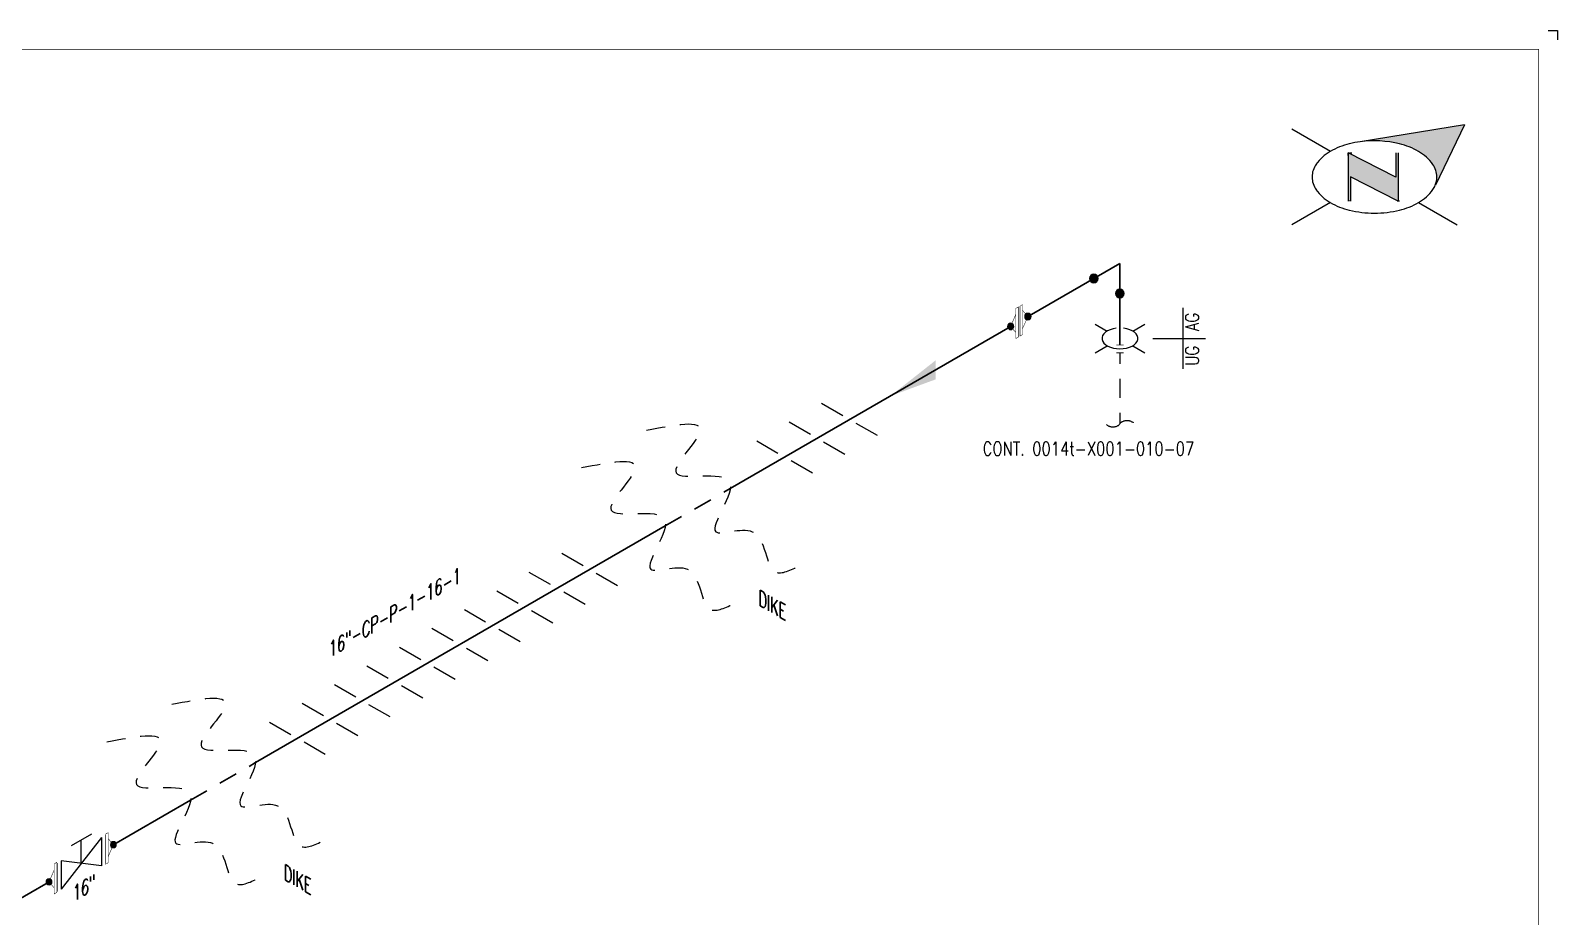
# Model space of a CAD drawing. Header units: inches. Extents: x 0 to 17.2, y 0 to 11.2.
# Drawn here: x 7.07 to 17.25, y 5.35 to 11.25 of the extents above; entities that cross this region are included whole.
import ezdxf

# ---------------------------------------------------------------- set-up
doc = ezdxf.new("R2010")
doc.units = ezdxf.units.IN
doc.header["$MEASUREMENT"] = 0
doc.linetypes.add('HIDDEN2', pattern=[0.1875, 0.125, -0.0625])
for name, color, linetype in [('3', 1, 'Continuous'), ('BORDER', 3, 'Continuous'), ('COMP', 1, 'Continuous'), ('Continuation', 7, 'Continuous'), ('FITTINGS', 4, 'Continuous'), ('FLOW', 1, 'Continuous'), ('PIPE-ANNO', 150, 'HIDDEN2'), ('TEXT', 7, 'Continuous'), ('UNAS.PIPE', 251, 'Continuous'), ('WELD POINTS', 41, 'Continuous'), ('Welds', 7, 'Continuous')]:
    doc.layers.add(name, color=color, linetype=linetype)
doc.layers.add('PIPE', color=7, linetype='Continuous', lineweight=30)
doc.styles.add('PART_Standard', font='romans', dxfattribs={"width": 0.8, "height": 0.09})

# ---------------------------------------------------------------- blocks, each defined once
blk = doc.blocks.new('north2')
at = {"layer": 'BORDER'}
for points in [[(-0.706, -0.767, -0.156851), (-0.679, -0.851, -0.095667), (-0.689, -0.905), (-0.495, -0.504), (-1.19, -0.617, -0.092194), (-0.928, -0.631, -0.072341), (-0.801, -0.681, -0.106617)], [(-0.938, -1.011), (-0.936, -1.009), (-0.936, -0.691), (-0.952, -0.691), (-0.952, -0.853), (-1.27, -0.691), (-1.27, -0.707), (-1.27, -1.012), (-1.254, -1.012), (-1.254, -0.849)]]:
    blk.add_hatch(color=7, dxfattribs=at).paths.add_polyline_path(points)
at = {"layer": 'BORDER', "color": 7}
for p, q in [((-0.495, -0.504), (-1.19, -0.617)), ((-0.495, -0.504), (-0.689, -0.905)), ((-1.389, -0.681), (-1.646, -0.533)), ((-1.27, -0.691), (-1.27, -1.012)), ((-0.952, -0.853), (-1.27, -0.691)), ((-1.27, -0.707), (-1.27, -0.691)), ((-1.262, -0.691), (-1.246, -0.691)), ((-0.952, -0.691), (-0.952, -0.853)), ((-0.936, -0.691), (-0.936, -1.012)), ((-0.936, -1.012), (-1.254, -0.849)), ((-1.254, -0.849), (-1.254, -1.012)), ((-1.26, -1.011), (-1.262, -1.009)), ((-0.928, -1.012), (-0.944, -1.012)), ((-1.389, -1.021), (-1.646, -1.169)), ((-0.801, -1.021), (-0.544, -1.169))]:
    blk.add_line(p, q, dxfattribs=at)
for centre, radius, start, end in [((-1.238, -0.944), 0.304, 120, 144.3429), ((-1.152, -1.093), 0.476, 103.4495, 120), ((-1.095, -1.329), 0.719, 97.6203, 103.4495), ((-1.095, -1.329), 0.719, 76.5505, 97.6203), ((-1.039, -1.093), 0.476, 60, 76.5505), ((-0.953, -0.944), 0.304, 35.6571, 60), ((-1.367, -0.851), 0.144, 144.3429, 180), ((-0.823, -0.851), 0.144, 360, 35.6571), ((-1.367, -0.851), 0.144, 180, 215.6571), ((-0.823, -0.851), 0.144, 324.3429, 337.5547), ((-0.823, -0.851), 0.144, 337.5796, 360), ((-1.238, -0.758), 0.304, 215.6571, 240), ((-0.953, -0.758), 0.304, 300, 324.3429), ((-1.152, -0.609), 0.476, 240, 256.5505), ((-1.095, -0.373), 0.719, 256.5505, 270), ((-1.095, -0.373), 0.719, 270, 283.4495), ((-1.039, -0.609), 0.476, 283.4495, 300)]:
    blk.add_arc(centre, radius, start, end, dxfattribs=at)
blk = doc.blocks.new('A$C6804a2e5')
blk.add_blockref('north2', (0, 0))
blk = doc.blocks.new('A$C860dd1f6')
at = {"layer": 'PIPE'}
blk.add_blockref('A$C6804a2e5', (0, 0), dxfattribs=at)
blk = doc.blocks.new('Border')
at = {"layer": 'BORDER', "const_width": 0.005}
blk.add_lwpolyline([(0.25, 0.25), (17.25, 0.25), (17.25, 11.25), (0.25, 11.25)], close=True, dxfattribs=at)
blk = doc.blocks.new('3_VALVE_FLANGE_GATE_30')
at = {"color": 0, "linetype": 'ByBlock', "lineweight": -2}
blk.add_wipeout([(-0.162, -0.187), (-0.135, -0.172), (0, 0), (0.135, -0.016), (0.162, 0), (0.162, 0.187), (0.135, 0.172), (0, 0), (-0.135, 0.016), (-0.162, 0)], dxfattribs=at)
for p, q in [((0.135, 0.172), (-0.135, -0.172)), ((0.068, 0.195), (-0.068, 0.117)), ((0, 0), (0, 0.156)), ((0.135, 0.172), (0.135, -0.016)), ((0.162, 0.187), (0.162, 0)), ((-0.162, 0), (-0.162, -0.187)), ((-0.135, 0.016), (-0.135, -0.172)), ((0.135, -0.016), (-0.135, 0.016))]:
    blk.add_line(p, q, dxfattribs=at)
blk = doc.blocks.new('AM9A04')
at = {"linetype": 'Continuous', "const_width": 0.01}
blk.add_lwpolyline([(0, -0.289), (0, 0.289), (-0.05, 0.318), (-0.05, -0.26)], close=True, dxfattribs=at)
at = {"const_width": 0.01}
blk.add_lwpolyline([(-0.05, -0.144), (-0.15, 0.087), (-0.05, 0.202)], dxfattribs=at)
blk = doc.blocks.new('A09')
at = {"layer": 'Welds'}
h = blk.add_hatch(color=256, dxfattribs=at)
h.dxf.hatch_style = 1
h.paths.add_polyline_path([(-0.03, 0, 1), (0.03, 0, 1)])
blk.add_circle((0, 0), 0.03, dxfattribs=at)
blk = doc.blocks.new('*U14')
blk.add_wipeout([(0.052, -0.03), (0.017, -0.07), (0.017, -0.11), (0, -0.1), (0, 0.1), (0.017, 0.09), (0.017, 0.05)]).dxf.layer = 'COMP'
at = {"layer": '3', "xscale": 0.65, "yscale": 0.65, "zscale": 0.65}
blk.add_blockref('A09', (0.052, -0.03), dxfattribs=at)
at = {"layer": 'COMP', "xscale": 0.3466300616258731, "yscale": 0.3466300616258731, "zscale": 0.3466300616258731, "rotation": 180}
blk.add_blockref('AM9A04', (0, 0), dxfattribs=at)
blk = doc.blocks.new('1_Text_30')
at = {"layer": 'TEXT', "style": 'PART_Standard', "oblique": 30, "width": 0.8}
blk.add_attdef('TEXT', (0, 0), '', height=0.09, rotation=30, dxfattribs=at)
blk = doc.blocks.new('1_Text_330')
at = {"layer": 'TEXT', "style": 'PART_Standard', "oblique": 330, "width": 0.8}
blk.add_attdef('3/4"', (0, 0), '', height=0.09, rotation=330, dxfattribs=at)
blk = doc.blocks.new('4_SUPPORT_I-BEAM_30')
at = {"color": 0, "linetype": 'ByBlock', "lineweight": -2}
for p, q in [((-0.044, 0.025), (-0.186, 0.107)), ((0.186, -0.107), (0.044, -0.025))]:
    blk.add_line(p, q, dxfattribs=at)
blk = doc.blocks.new('1_ARROW_FLOW_30')
at = {"color": 0, "linetype": 'ByBlock'}
blk.add_solid([(-0.15, -0.15), (0.15, 0.087), (-0.15, -0.023)], dxfattribs=at)
blk = doc.blocks.new('*U19')
blk.add_wipeout([(-0.023, 0.113), (-0.023, 0.073), (-0.058, 0.033), (-0.023, -0.047), (-0.023, -0.087), (0.022, -0.113), (0.022, -0.073), (0.057, -0.033), (0.022, 0.047), (0.022, 0.087)])
at = {"linetype": 'Continuous', "const_width": 0.003}
blk.add_lwpolyline([(0.005, -0.103), (0.022, -0.113), (0.022, 0.087), (0.005, 0.097)], close=True, dxfattribs=at)
at = {"const_width": 0.003}
blk.add_lwpolyline([(0.022, 0.047), (0.057, -0.033), (0.022, -0.073)], dxfattribs=at)
at = {"xscale": 0.3466300616258731, "yscale": 0.3466300616258731, "zscale": 0.3466300616258731}
blk.add_blockref('AM9A04', (-0.006, 0.003), dxfattribs=at)
at = {"layer": 'Welds', "xscale": 0.7, "yscale": 0.7, "zscale": 0.7}
for p in [(-0.058, 0.033), (0.057, -0.033)]:
    blk.add_blockref('A09', p, dxfattribs=at)
blk = doc.blocks.new('2_ELBOW_WELD_330')
at = {"linetype": 'ByBlock', "lineweight": -2}
h = blk.add_hatch(color=0, dxfattribs=at)
edge = h.paths.add_edge_path()
edge.add_arc((0.174, -0.1), 0.0286, 0, 360)
h = blk.add_hatch(color=0, dxfattribs=at)
edge = h.paths.add_edge_path()
edge.add_arc((0, -0.201), 0.0286, 0, 360)
at = {"color": 0, "linetype": 'ByBlock', "lineweight": -2}
for centre in [(0.174, -0.1), (0, -0.201)]:
    blk.add_circle(centre, 0.0286, dxfattribs=at)
blk = doc.blocks.new('6_PASS-THROUGH_GRADE_00')
at = {"color": 0, "linetype": 'ByBlock', "lineweight": -2}
for p, q in [((-0.166, 0.096), (-0.085, 0.049)), ((0.085, 0.049), (0.166, 0.096)), ((-0.166, -0.096), (-0.085, -0.049)), ((-0.024, -0.045), (0, -0.045)), ((-0.024, -0.093), (0, -0.093)), ((0, -0.045), (0, -0.093)), ((0, -0.045), (0.024, -0.045)), ((0, -0.093), (0.024, -0.093)), ((0.085, -0.049), (0.166, -0.096))]:
    blk.add_line(p, q, dxfattribs=at)
blk.add_wipeout([(-0.024, -0.045), (0.024, -0.045), (0.024, -0.093), (-0.024, -0.093)], dxfattribs=at)
blk.add_ellipse((0, 0), major_axis=(-0.12, 0), ratio=0.57735, start_param=4.915034, end_param=10.792929, dxfattribs=at)
blk = doc.blocks.new('1_Text_00')
at = {"layer": 'TEXT', "style": 'PART_Standard', "width": 0.8}
blk.add_attdef('TEXT', (-0.062, -0.014), '', height=0.09, dxfattribs=at)
blk = doc.blocks.new('1_BREAK-PIPE_PIPE_00')
at = {"color": 0, "linetype": 'ByBlock', "lineweight": -2}
for centre, major_axis in [((0.03, -0.092), (0, 0.101)), ((-0.03, 0.092), (0, -0.101))]:
    blk.add_ellipse(centre, major_axis=major_axis, ratio=0.711978, start_param=0.427466, end_param=3.141593, dxfattribs=at)
blk = doc.blocks.new('1_Tilde_30')
at = {"layer": 'PIPE-ANNO', "xscale": -0.5000000000000001, "yscale": 0.5000000000000001, "zscale": 0.5000000000000001, "rotation": 114.4010914305396}
blk.add_blockref('1_BREAK-PIPE_PIPE_00', (0, 0), dxfattribs=at)
blk = doc.blocks.new('1_Cont_0')
at = {"layer": 'Continuation', "style": 'PART_Standard', "width": 0.8}
blk.add_attdef('CONT', (0, 0), '', height=0.09, dxfattribs=at)

msp = doc.modelspace()

# ---------------------------------------------------------------- linework, layer by layer
for p, q in [((17.188, 11.25), (17.25, 11.25)), ((17.25, 11.25), (17.25, 11.188))]:
    msp.add_line(p, q)
at = {"layer": 'PIPE'}
for p, q in [((11.735, 8.198), (14.333, 9.698)), ((14.333, 9.698), (14.333, 9.153)), ((8.57, 6.371), (11.302, 7.948)), ((3.075, 3.198), (8.137, 6.121))]:
    msp.add_line(p, q, dxfattribs=at)
at = {"layer": 'PIPE', "linetype": 'HIDDEN2'}
for p, q in [((11.302, 7.948), (11.735, 8.198)), ((8.137, 6.121), (8.57, 6.371))]:
    msp.add_line(p, q, dxfattribs=at)
at = {"layer": 'PIPE-ANNO', "linetype": 'Continuous'}
for p, q in [((14.753, 9.401), (14.753, 8.996)), ((14.553, 9.198), (14.903, 9.198))]:
    msp.add_line(p, q, dxfattribs=at)
at = {"layer": 'PIPE-ANNO'}
for points in [[(11.177, 8.587), (11.535, 8.583), (11.374, 8.303), (11.73, 8.244), (11.638, 7.91), (11.882, 7.91), (12.038, 7.641), (12.2, 7.684)], [(10.744, 8.337), (11.102, 8.333), (10.941, 8.053), (11.297, 7.994), (11.205, 7.66), (11.449, 7.66), (11.605, 7.391), (11.767, 7.434)], [(8.012, 6.76), (8.37, 6.755), (8.209, 6.476), (8.565, 6.417), (8.472, 6.083), (8.717, 6.083), (8.873, 5.813), (9.035, 5.857)]]:
    msp.add_spline(points, degree=3, dxfattribs=at)
at = {"layer": 'UNAS.PIPE', "linetype": 'HIDDEN2'}
msp.add_line((14.333, 9.153), (14.333, 8.629), dxfattribs=at)

# ---------------------------------------------------------------- block references
at = {"rotation": 337.2979848705455}
msp.add_blockref('1_Tilde_30', (14.333, 8.629), dxfattribs=at)
at = {"layer": 'BORDER'}
for name, p in [('Border', (-0.125, -0.125)), ('A$C860dd1f6', (17.125, 11.125))]:
    msp.add_blockref(name, p, dxfattribs=at)
at = {"layer": 'Continuation'}
msp.add_blockref('1_Cont_0', (13.418, 8.418), dxfattribs=at).add_auto_attribs({'CONT': 'CONT. 0014t-X001-010-07'})
at = {"layer": 'FITTINGS'}
for p in [(12.53, 8.657), (12.313, 8.532), (12.097, 8.407), (10.798, 7.657), (10.581, 7.532), (10.365, 7.407), (10.148, 7.282), (9.932, 7.157), (9.715, 7.032), (9.499, 6.907), (9.282, 6.782), (9.066, 6.657), (8.849, 6.532)]:
    msp.add_blockref('4_SUPPORT_I-BEAM_30', p, dxfattribs=at)
at = {"layer": 'FLOW', "xscale": -1, "yscale": -1}
msp.add_blockref('1_ARROW_FLOW_30', (12.954, 8.902), dxfattribs=at)
at = {"layer": 'TEXT', "rotation": 90}
for p, values in [((14.845, 9.31), {'TEXT': 'AG'}), ((14.845, 9.078), {'TEXT': 'UG'})]:
    msp.add_blockref('1_Text_00', p, dxfattribs=at).add_auto_attribs(values)
at = {"layer": 'TEXT'}
for name, p, values in [('1_Text_30', (9.06, 7.067), {'TEXT': '16"-CP-P-1-16-1'}), ('1_Text_330', (11.924, 7.422), {'3/4"': 'DIKE'}), ('1_Text_330', (8.759, 5.594), {'3/4"': 'DIKE'})]:
    msp.add_blockref(name, p, dxfattribs=at).add_auto_attribs(values)
at = {"layer": 'WELD POINTS', "xscale": -1}
msp.add_blockref('2_ELBOW_WELD_330', (14.333, 9.698), dxfattribs=at)

# ---------------------------------------------------------------- next in the draw order: block references
at = {"layer": 'COMP', "xscale": -1, "rotation": 180}
msp.add_blockref('*U19', (13.662, 9.311), dxfattribs=at)
at = {"layer": 'FITTINGS'}
for name, p in [('6_PASS-THROUGH_GRADE_00', (14.333, 9.198)), ('3_VALVE_FLANGE_GATE_30', (7.408, 5.7))]:
    msp.add_blockref(name, p, dxfattribs=at)

# ---------------------------------------------------------------- next in the draw order: block references
at = {"layer": 'COMP', "ltscale": 0.65, "xscale": -1, "rotation": 180}
msp.add_blockref('*U14', (7.57, 5.794), dxfattribs=at)
at = {"layer": 'COMP', "ltscale": 0.65, "xscale": -1}
msp.add_blockref('*U14', (7.245, 5.606), dxfattribs=at)
at = {"layer": 'TEXT'}
msp.add_blockref('1_Text_30', (7.353, 5.441), dxfattribs=at).add_auto_attribs({'TEXT': '16"'})

# ---------------------------------------------------------------- next in the draw order: linework, layer by layer
at = {"layer": 'PIPE-ANNO'}
msp.add_spline([(7.579, 6.51), (7.937, 6.505), (7.776, 6.226), (8.132, 6.167), (8.039, 5.833), (8.284, 5.833), (8.44, 5.563), (8.602, 5.607)], degree=3, dxfattribs=at)

doc.saveas('drawing.dxf')
